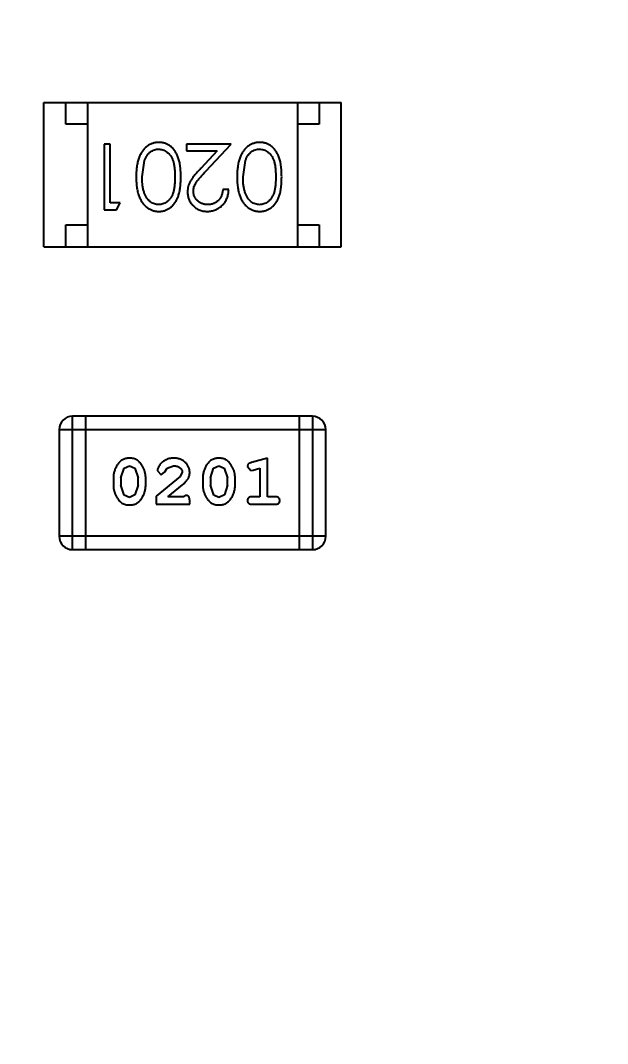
# Model space of a CAD drawing. Header units: inches. Extents: x -37.2 to 29.4, y -3.8 to 37.3.
# Drawn here: x -24.135 to -22.792, y 7.457 to 9.796 of the extents above; entities that cross this region are included whole.
import ezdxf

# ---------------------------------------------------------------- set-up
doc = ezdxf.new("R2010")
doc.units = ezdxf.units.IN
doc.header["$LTSCALE"] = 1.21
doc.header["$MEASUREMENT"] = 0
doc.header["$PDMODE"] = 3
doc.header["$PDSIZE"] = 0.3125
doc.layers.get('0').update_dxf_attribs({"linetype": 'CONTINUOUS'})
doc.layers.get('Defpoints').update_dxf_attribs({"linetype": 'CONTINUOUS'})
doc.layers.add('DIM', color=3, linetype='CONTINUOUS')
doc.styles.get("Standard").update_dxf_attribs({"font": 'txt', "width": 0.8})
doc.dimstyles.get("Standard").update_dxf_attribs({"dimtxt": 0.15625, "dimasz": 0.1875, "dimexe": 0.125, "dimexo": 0.0625, "dimgap": 0.09, "dimtad": 0, "dimtih": 1, "dimtoh": 1, "dimzin": 4, "dimdsep": 46, "dimtxsty": 'STANDARD', "dimblk": '_FILLED', "dimblk1": '_FILLED', "dimblk2": '_FILLED', "dimcen": 0.09, "dimazin": 1, "dimtp": 0.01, "dimtm": 0.01, "dimtfac": 1, "dimtofl": 0, "dimtmove": 0, "dimatfit": 3, "dimldrblk": '_FILLED', "dimfxl": 1, "dimtolj": 1, "dimtzin": 4, "dimarcsym": 0})

# ---------------------------------------------------------------- blocks, each defined once
blk = doc.blocks.new('_FILLED')
at = {"color": 0, "linetype": 'ByBlock'}
blk.add_solid([(0, 0), (-1, 0.1667), (-1, -0.1667)], dxfattribs=at)
blk = doc.blocks.new('*D5')
at = {"layer": 'Defpoints', "color": 0}
for p in [(-36.4962, 28.4485), (-28.0296, 28.4485), (-12.0218, 0.4472)]:
    blk.add_point(p, dxfattribs=at)
at = {"layer": 'DIM', "color": 0, "lineweight": -2}
for p, q in [((-28.0921, 28.4485), (-36.6212, 28.4485)), ((-36.4962, 27.4485), (-36.4962, 16.0045)), ((-36.4962, 1.4472), (-36.4962, 12.8912)), ((-12.0843, 0.4472), (-36.6212, 0.4472))]:
    blk.add_line(p, q, dxfattribs=at)
for p, rotation in [((-36.4962, 28.4485), 90), ((-36.4962, 0.4472), 270)]:
    blk.add_blockref('_FILLED', p, dxfattribs=dict(at, rotation=rotation))
at = {"layer": 'DIM', "color": 0, "insert": (-36.4962, 14.4478), "char_height": 1, "attachment_point": 5, "rotation": 90}
blk.add_mtext('\\A1;28.00', dxfattribs=at)

msp = doc.modelspace()

# ---------------------------------------------------------------- linework, layer by layer
at = {"color": 7, "linetype": 'Continuous'}
for p, q in [((-24.0811, 9.2782), (-24.081, 9.6082)), ((-24.081, 9.6082), (-23.401, 9.6082)), ((-24.031, 9.5582), (-24.031, 9.6082)), ((-23.981, 9.6082), (-23.9811, 9.2782)), ((-23.501, 9.6082), (-23.5011, 9.2782)), ((-23.451, 9.6082), (-23.451, 9.5582)), ((-23.4011, 9.2782), (-23.401, 9.6082)), ((-23.981, 9.5582), (-24.031, 9.5582)), ((-23.451, 9.5582), (-23.501, 9.5582)), ((-23.9428, 9.5129), (-23.9429, 9.3629)), ((-23.9294, 9.5129), (-23.9428, 9.5129)), ((-23.9294, 9.3783), (-23.9294, 9.5129)), ((-23.6525, 9.5129), (-23.7544, 9.5129)), ((-23.7544, 9.5129), (-23.7544, 9.4975)), ((-23.7544, 9.4975), (-23.6846, 9.4975)), ((-23.6846, 9.4975), (-23.7221, 9.4575)), ((-23.7106, 9.4508), (-23.6525, 9.5129)), ((-23.8563, 9.4379), (-23.8506, 9.4756)), ((-23.6255, 9.4379), (-23.6199, 9.4756)), ((-23.6582, 9.4091), (-23.6717, 9.4091)), ((-23.9429, 9.3629), (-23.9151, 9.3629)), ((-23.9063, 9.3783), (-23.9294, 9.3783)), ((-23.9151, 9.3629), (-23.9063, 9.3783)), ((-24.0311, 9.2782), (-24.031, 9.3282)), ((-24.031, 9.3282), (-23.981, 9.3282)), ((-23.501, 9.3282), (-23.451, 9.3282)), ((-23.451, 9.3282), (-23.4511, 9.2782)), ((-24.0811, 9.2782), (-23.4011, 9.2782)), ((-24.0155, 8.5859), (-24.0154, 8.8907)), ((-23.4668, 8.8906), (-24.0154, 8.8907)), ((-23.985, 8.5859), (-23.985, 8.8907)), ((-23.4973, 8.8906), (-23.4973, 8.5858)), ((-23.4668, 8.8906), (-23.4668, 8.5858)), ((-24.0459, 8.8602), (-24.046, 8.6163)), ((-24.0459, 8.8602), (-23.4363, 8.8601)), ((-23.4364, 8.6163), (-23.4363, 8.8601)), ((-23.5697, 8.7949), (-23.6062, 8.785)), ((-23.5697, 8.7068), (-23.5697, 8.7949)), ((-23.9047, 8.75), (-23.8975, 8.7718)), ((-23.8975, 8.7718), (-23.8851, 8.7776)), ((-23.8851, 8.7776), (-23.873, 8.7723)), ((-23.873, 8.7723), (-23.8654, 8.75)), ((-23.8041, 8.7637), (-23.7991, 8.7722)), ((-23.7991, 8.7722), (-23.7842, 8.7776)), ((-23.7002, 8.75), (-23.693, 8.7718)), ((-23.693, 8.7718), (-23.6806, 8.7776)), ((-23.6806, 8.7776), (-23.6685, 8.7723)), ((-23.6685, 8.7723), (-23.6609, 8.75)), ((-23.6153, 8.7758), (-23.6074, 8.7665)), ((-23.602, 8.7676), (-23.587, 8.7717)), ((-23.587, 8.7717), (-23.587, 8.7068)), ((-23.9221, 8.7503), (-23.9221, 8.7325)), ((-23.9047, 8.75), (-23.9047, 8.7328)), ((-23.8654, 8.7328), (-23.8654, 8.75)), ((-23.8481, 8.7325), (-23.8481, 8.7503)), ((-23.7695, 8.7533), (-23.8245, 8.7084)), ((-23.8214, 8.7656), (-23.8125, 8.7571)), ((-23.8125, 8.7571), (-23.8041, 8.7637)), ((-23.7647, 8.763), (-23.7695, 8.7533)), ((-23.7175, 8.7503), (-23.7175, 8.7325)), ((-23.7002, 8.75), (-23.7002, 8.7328)), ((-23.6609, 8.7328), (-23.6609, 8.75)), ((-23.6436, 8.7325), (-23.6436, 8.7503)), ((-23.6074, 8.7665), (-23.602, 8.7676)), ((-23.8971, 8.7105), (-23.9047, 8.7328)), ((-23.8654, 8.7328), (-23.8727, 8.711)), ((-23.7978, 8.7068), (-23.7642, 8.7338)), ((-23.6926, 8.7105), (-23.7002, 8.7328)), ((-23.6609, 8.7328), (-23.6682, 8.711)), ((-23.885, 8.7052), (-23.8971, 8.7105)), ((-23.8727, 8.711), (-23.885, 8.7052)), ((-23.8245, 8.7084), (-23.8245, 8.6895)), ((-23.7616, 8.7068), (-23.7978, 8.7068)), ((-23.7561, 8.7099), (-23.7616, 8.7068)), ((-23.6805, 8.7052), (-23.6926, 8.7105)), ((-23.6682, 8.711), (-23.6805, 8.7052)), ((-23.587, 8.7068), (-23.6043, 8.7068)), ((-23.5524, 8.7068), (-23.5697, 8.7068)), ((-23.8245, 8.6895), (-23.7474, 8.6895)), ((-23.7474, 8.6895), (-23.7474, 8.6973)), ((-23.6043, 8.6895), (-23.5524, 8.6895)), ((-23.4364, 8.6163), (-24.046, 8.6163)), ((-24.0155, 8.5859), (-23.4668, 8.5858))]:
    msp.add_line(p, q, dxfattribs=at)
for centre, start, end in [((-24.0155, 8.8602), 89.9955, 179.9955), ((-23.4668, 8.8601), 359.9955, 89.9955), ((-24.0155, 8.6163), 179.9955, 269.9955), ((-23.4668, 8.6163), 269.9955, 359.9955)]:
    msp.add_arc(centre, 0.0305, start, end, dxfattribs=at)
for points, knots in [([(-23.818, 9.5168), (-23.8192, 9.5168), (-23.8216, 9.5167), (-23.8251, 9.5163), (-23.8285, 9.5156), (-23.8319, 9.5147), (-23.8351, 9.5135), (-23.8383, 9.512), (-23.8414, 9.5103), (-23.8444, 9.5083), (-23.8473, 9.506), (-23.85, 9.5035), (-23.8526, 9.5007), (-23.855, 9.4977), (-23.8573, 9.4944), (-23.8594, 9.4908), (-23.8613, 9.487), (-23.8631, 9.483), (-23.8647, 9.4786), (-23.866, 9.4738), (-23.8672, 9.4687), (-23.8682, 9.4633), (-23.8688, 9.4575), (-23.8694, 9.4513), (-23.8697, 9.4448), (-23.8697, 9.4403), (-23.8698, 9.438)], [0, 0, 0, 0, 0.033824, 0.067298, 0.10028, 0.133019, 0.165736, 0.198792, 0.232372, 0.266409, 0.301016, 0.336196, 0.371972, 0.408574, 0.446394, 0.485225, 0.525372, 0.567224, 0.611081, 0.65775, 0.70702, 0.759235, 0.814484, 0.873227, 0.934937, 1, 1, 1, 1]), ([(-23.8506, 9.4756), (-23.8502, 9.4767), (-23.8495, 9.4787), (-23.8481, 9.4817), (-23.8467, 9.4844), (-23.8451, 9.4869), (-23.8433, 9.4892), (-23.8415, 9.4914), (-23.8395, 9.4933), (-23.8367, 9.4955), (-23.833, 9.4979), (-23.8283, 9.4999), (-23.8234, 9.5012), (-23.8201, 9.5013), (-23.8184, 9.5014)], [0, 0, 0, 0, 0.075949, 0.148549, 0.218996, 0.286119, 0.351826, 0.416074, 0.478265, 0.540325, 0.660405, 0.774606, 0.887187, 1, 1, 1, 1]), ([(-23.8184, 9.5014), (-23.8168, 9.5013), (-23.8135, 9.5011), (-23.8086, 9.4998), (-23.8039, 9.4978), (-23.8001, 9.4954), (-23.7973, 9.4931), (-23.7952, 9.4912), (-23.7933, 9.489), (-23.7915, 9.4867), (-23.7899, 9.4842), (-23.7884, 9.4815), (-23.7871, 9.4786), (-23.7858, 9.4755), (-23.7848, 9.4721), (-23.7838, 9.4683), (-23.7831, 9.4641), (-23.7824, 9.4596), (-23.7819, 9.4547), (-23.7816, 9.4495), (-23.7813, 9.4438), (-23.7813, 9.4399), (-23.7813, 9.4379)], [0, 0, 0, 0, 0.060034, 0.120278, 0.182348, 0.247919, 0.281641, 0.315701, 0.350322, 0.385703, 0.421819, 0.459196, 0.497866, 0.538301, 0.58121, 0.628183, 0.679403, 0.734699, 0.794074, 0.858416, 0.927049, 1, 1, 1, 1]), ([(-23.7678, 9.438), (-23.7679, 9.4404), (-23.7679, 9.445), (-23.7682, 9.4518), (-23.7687, 9.4581), (-23.7694, 9.4641), (-23.7703, 9.4696), (-23.7714, 9.4748), (-23.7727, 9.4795), (-23.7742, 9.4838), (-23.7759, 9.4878), (-23.7778, 9.4915), (-23.7798, 9.495), (-23.7819, 9.4982), (-23.7842, 9.5012), (-23.7867, 9.5039), (-23.7894, 9.5063), (-23.7922, 9.5085), (-23.7951, 9.5105), (-23.7981, 9.5121), (-23.8012, 9.5136), (-23.8044, 9.5147), (-23.8077, 9.5157), (-23.811, 9.5163), (-23.8145, 9.5167), (-23.8168, 9.5168), (-23.818, 9.5168)], [0, 0, 0, 0, 0.068113, 0.132564, 0.193427, 0.250218, 0.303569, 0.353576, 0.400235, 0.443586, 0.484619, 0.524292, 0.56238, 0.599049, 0.63494, 0.669782, 0.704009, 0.737842, 0.771098, 0.803896, 0.836415, 0.868639, 0.900715, 0.933378, 0.966213, 1, 1, 1, 1]), ([(-23.5872, 9.5168), (-23.5884, 9.5167), (-23.5908, 9.5167), (-23.5943, 9.5163), (-23.5977, 9.5156), (-23.6011, 9.5147), (-23.6043, 9.5134), (-23.6075, 9.512), (-23.6106, 9.5103), (-23.6137, 9.5083), (-23.6165, 9.506), (-23.6193, 9.5035), (-23.6219, 9.5007), (-23.6243, 9.4977), (-23.6265, 9.4944), (-23.6286, 9.4908), (-23.6305, 9.487), (-23.6323, 9.4829), (-23.6339, 9.4786), (-23.6352, 9.4738), (-23.6364, 9.4687), (-23.6374, 9.4633), (-23.6381, 9.4574), (-23.6386, 9.4513), (-23.6389, 9.4447), (-23.639, 9.4403), (-23.639, 9.438)], [0, 0, 0, 0, 0.033824, 0.067298, 0.10028, 0.133019, 0.165736, 0.198792, 0.232372, 0.266409, 0.301016, 0.336196, 0.371972, 0.408574, 0.446394, 0.485225, 0.525372, 0.567224, 0.611081, 0.65775, 0.70702, 0.759235, 0.814484, 0.873227, 0.934937, 1, 1, 1, 1]), ([(-23.6199, 9.4756), (-23.6195, 9.4767), (-23.6187, 9.4787), (-23.6174, 9.4816), (-23.6159, 9.4844), (-23.6143, 9.4869), (-23.6126, 9.4892), (-23.6107, 9.4913), (-23.6087, 9.4933), (-23.6059, 9.4955), (-23.6022, 9.4979), (-23.5975, 9.4998), (-23.5927, 9.5012), (-23.5893, 9.5013), (-23.5877, 9.5014)], [0, 0, 0, 0, 0.075949, 0.148549, 0.218996, 0.286119, 0.351826, 0.416074, 0.478265, 0.540325, 0.660405, 0.774606, 0.887187, 1, 1, 1, 1]), ([(-23.5877, 9.5014), (-23.586, 9.5013), (-23.5827, 9.5011), (-23.5778, 9.4998), (-23.5731, 9.4977), (-23.5693, 9.4954), (-23.5665, 9.4931), (-23.5644, 9.4911), (-23.5625, 9.489), (-23.5608, 9.4867), (-23.5591, 9.4842), (-23.5577, 9.4815), (-23.5563, 9.4786), (-23.5551, 9.4754), (-23.554, 9.472), (-23.5531, 9.4683), (-23.5523, 9.4641), (-23.5516, 9.4596), (-23.5512, 9.4547), (-23.5508, 9.4494), (-23.5506, 9.4438), (-23.5505, 9.4399), (-23.5505, 9.4379)], [0, 0, 0, 0, 0.060034, 0.120278, 0.182348, 0.247919, 0.281641, 0.315701, 0.350322, 0.385703, 0.421819, 0.459196, 0.497866, 0.538301, 0.58121, 0.628183, 0.679403, 0.734699, 0.794074, 0.858416, 0.927049, 1, 1, 1, 1]), ([(-23.5371, 9.438), (-23.5371, 9.4403), (-23.5371, 9.445), (-23.5374, 9.4518), (-23.5379, 9.4581), (-23.5386, 9.4641), (-23.5395, 9.4696), (-23.5406, 9.4747), (-23.5419, 9.4795), (-23.5434, 9.4838), (-23.5451, 9.4878), (-23.547, 9.4915), (-23.549, 9.495), (-23.5512, 9.4982), (-23.5535, 9.5012), (-23.5559, 9.5039), (-23.5586, 9.5063), (-23.5614, 9.5085), (-23.5643, 9.5104), (-23.5673, 9.5121), (-23.5704, 9.5136), (-23.5736, 9.5147), (-23.5769, 9.5156), (-23.5802, 9.5163), (-23.5837, 9.5167), (-23.586, 9.5167), (-23.5872, 9.5168)], [0, 0, 0, 0, 0.068113, 0.132564, 0.193427, 0.250218, 0.303569, 0.353576, 0.400235, 0.443586, 0.484619, 0.524292, 0.56238, 0.599049, 0.63494, 0.669782, 0.704009, 0.737842, 0.771098, 0.803896, 0.836415, 0.868639, 0.900715, 0.933378, 0.966213, 1, 1, 1, 1]), ([(-23.7221, 9.4575), (-23.7235, 9.4559), (-23.7263, 9.453), (-23.7303, 9.4486), (-23.7338, 9.4445), (-23.737, 9.4406), (-23.7399, 9.437), (-23.7423, 9.4336), (-23.7444, 9.4305), (-23.7468, 9.4266), (-23.7491, 9.4219), (-23.751, 9.416), (-23.7522, 9.4099), (-23.7524, 9.4058), (-23.7525, 9.4037)], [0, 0, 0, 0, 0.09953, 0.192079, 0.277712, 0.357454, 0.429648, 0.495771, 0.555538, 0.608657, 0.707578, 0.804328, 0.901298, 1, 1, 1, 1]), ([(-23.739, 9.4049), (-23.7389, 9.4065), (-23.7388, 9.4097), (-23.7378, 9.4145), (-23.7361, 9.4192), (-23.7341, 9.423), (-23.732, 9.4261), (-23.7302, 9.4288), (-23.7278, 9.4317), (-23.7252, 9.435), (-23.7221, 9.4385), (-23.7186, 9.4424), (-23.7148, 9.4465), (-23.7121, 9.4494), (-23.7106, 9.4508)], [0, 0, 0, 0, 0.088014, 0.174976, 0.2638, 0.355443, 0.406413, 0.465519, 0.533076, 0.609353, 0.693899, 0.787171, 0.889197, 1, 1, 1, 1]), ([(-23.8698, 9.438), (-23.8697, 9.4357), (-23.8697, 9.4312), (-23.8694, 9.4246), (-23.8689, 9.4184), (-23.8681, 9.4126), (-23.8672, 9.4071), (-23.866, 9.402), (-23.8646, 9.3972), (-23.863, 9.3928), (-23.8612, 9.3887), (-23.8593, 9.3849), (-23.8571, 9.3813), (-23.8549, 9.378), (-23.8525, 9.375), (-23.8499, 9.3722), (-23.8472, 9.3697), (-23.8443, 9.3675), (-23.8414, 9.3655), (-23.8383, 9.3638), (-23.8351, 9.3623), (-23.8318, 9.3611), (-23.8285, 9.3602), (-23.8251, 9.3595), (-23.8216, 9.3591), (-23.8192, 9.3591), (-23.818, 9.3591)], [0, 0, 0, 0, 0.065278, 0.127205, 0.186168, 0.241675, 0.294115, 0.343609, 0.390387, 0.434463, 0.476646, 0.517002, 0.555936, 0.593716, 0.630057, 0.665601, 0.700745, 0.734917, 0.768681, 0.802087, 0.834849, 0.867433, 0.900138, 0.932806, 0.966212, 1, 1, 1, 1]), ([(-23.8185, 9.3745), (-23.8201, 9.3746), (-23.8234, 9.3747), (-23.8282, 9.376), (-23.8329, 9.3781), (-23.8366, 9.3804), (-23.8395, 9.3827), (-23.8415, 9.3847), (-23.8435, 9.387), (-23.8453, 9.3894), (-23.847, 9.3922), (-23.8485, 9.3951), (-23.85, 9.3983), (-23.8513, 9.4017), (-23.8525, 9.4054), (-23.8536, 9.4093), (-23.8544, 9.4135), (-23.8551, 9.4179), (-23.8556, 9.4225), (-23.8561, 9.4274), (-23.8562, 9.4326), (-23.8563, 9.4361), (-23.8563, 9.4379)], [0, 0, 0, 0, 0.059689, 0.119507, 0.181075, 0.246162, 0.279894, 0.314468, 0.350403, 0.387474, 0.426147, 0.466624, 0.508745, 0.553328, 0.600058, 0.649177, 0.700552, 0.754894, 0.811825, 0.871514, 0.934319, 1, 1, 1, 1]), ([(-23.7813, 9.4379), (-23.7813, 9.4359), (-23.7813, 9.432), (-23.7816, 9.4263), (-23.7819, 9.4211), (-23.7825, 9.4162), (-23.783, 9.4116), (-23.7839, 9.4075), (-23.7848, 9.4037), (-23.7859, 9.4003), (-23.7871, 9.3972), (-23.7885, 9.3943), (-23.79, 9.3916), (-23.7916, 9.3891), (-23.7934, 9.3868), (-23.7952, 9.3846), (-23.7973, 9.3827), (-23.8001, 9.3805), (-23.8039, 9.3781), (-23.8086, 9.376), (-23.8135, 9.3747), (-23.8168, 9.3746), (-23.8185, 9.3745)], [0, 0, 0, 0, 0.073302, 0.142286, 0.206253, 0.266017, 0.321612, 0.372532, 0.419497, 0.462398, 0.502825, 0.541489, 0.579034, 0.615143, 0.650298, 0.684912, 0.718701, 0.752189, 0.817245, 0.879117, 0.939613, 1, 1, 1, 1]), ([(-23.818, 9.3591), (-23.8168, 9.3591), (-23.8145, 9.3591), (-23.811, 9.3595), (-23.8077, 9.3602), (-23.8044, 9.3612), (-23.8012, 9.3623), (-23.798, 9.3638), (-23.795, 9.3655), (-23.7921, 9.3674), (-23.7893, 9.3697), (-23.7866, 9.3721), (-23.7841, 9.3748), (-23.7818, 9.3778), (-23.7796, 9.381), (-23.7776, 9.3844), (-23.7758, 9.3881), (-23.7741, 9.3921), (-23.7726, 9.3964), (-23.7714, 9.4011), (-23.7702, 9.4062), (-23.7694, 9.4118), (-23.7687, 9.4177), (-23.7682, 9.4241), (-23.7679, 9.4309), (-23.7679, 9.4356), (-23.7678, 9.438)], [0, 0, 0, 0, 0.033742, 0.066533, 0.099153, 0.13154, 0.164087, 0.196563, 0.229707, 0.263315, 0.297504, 0.331686, 0.366482, 0.4021, 0.438958, 0.476748, 0.515985, 0.556589, 0.599519, 0.645765, 0.695487, 0.748721, 0.805687, 0.866754, 0.931405, 1, 1, 1, 1]), ([(-23.639, 9.438), (-23.639, 9.4357), (-23.6389, 9.4312), (-23.6386, 9.4246), (-23.6381, 9.4184), (-23.6374, 9.4126), (-23.6364, 9.4071), (-23.6352, 9.402), (-23.6338, 9.3972), (-23.6322, 9.3928), (-23.6304, 9.3887), (-23.6285, 9.3849), (-23.6264, 9.3813), (-23.6241, 9.378), (-23.6217, 9.375), (-23.6192, 9.3722), (-23.6164, 9.3697), (-23.6136, 9.3675), (-23.6106, 9.3655), (-23.6075, 9.3638), (-23.6043, 9.3623), (-23.6011, 9.3611), (-23.5977, 9.3602), (-23.5943, 9.3595), (-23.5908, 9.3591), (-23.5884, 9.3591), (-23.5872, 9.3591)], [0, 0, 0, 0, 0.065278, 0.127205, 0.186168, 0.241675, 0.294115, 0.343609, 0.390387, 0.434463, 0.476646, 0.517002, 0.555936, 0.593716, 0.630057, 0.665601, 0.700745, 0.734917, 0.768681, 0.802087, 0.834849, 0.867433, 0.900138, 0.932806, 0.966212, 1, 1, 1, 1]), ([(-23.5877, 9.3744), (-23.5893, 9.3745), (-23.5926, 9.3747), (-23.5975, 9.3759), (-23.6021, 9.3781), (-23.6059, 9.3804), (-23.6087, 9.3827), (-23.6108, 9.3847), (-23.6127, 9.3869), (-23.6145, 9.3894), (-23.6162, 9.3921), (-23.6178, 9.3951), (-23.6192, 9.3983), (-23.6206, 9.4017), (-23.6217, 9.4054), (-23.6228, 9.4093), (-23.6236, 9.4134), (-23.6243, 9.4178), (-23.6248, 9.4225), (-23.6253, 9.4274), (-23.6255, 9.4326), (-23.6255, 9.4361), (-23.6255, 9.4379)], [0, 0, 0, 0, 0.059689, 0.119507, 0.181075, 0.246162, 0.279894, 0.314468, 0.350403, 0.387474, 0.426147, 0.466624, 0.508745, 0.553328, 0.600058, 0.649177, 0.700552, 0.754894, 0.811825, 0.871514, 0.934319, 1, 1, 1, 1]), ([(-23.5505, 9.4379), (-23.5505, 9.4359), (-23.5506, 9.432), (-23.5508, 9.4263), (-23.5512, 9.421), (-23.5517, 9.4161), (-23.5523, 9.4116), (-23.5531, 9.4075), (-23.554, 9.4037), (-23.5551, 9.4003), (-23.5564, 9.3972), (-23.5577, 9.3943), (-23.5592, 9.3916), (-23.5608, 9.3891), (-23.5626, 9.3868), (-23.5645, 9.3846), (-23.5665, 9.3827), (-23.5694, 9.3804), (-23.5731, 9.3781), (-23.5778, 9.3759), (-23.5827, 9.3747), (-23.586, 9.3745), (-23.5877, 9.3744)], [0, 0, 0, 0, 0.073302, 0.142286, 0.206253, 0.266017, 0.321612, 0.372532, 0.419497, 0.462398, 0.502825, 0.541489, 0.579034, 0.615143, 0.650298, 0.684912, 0.718701, 0.752189, 0.817245, 0.879117, 0.939613, 1, 1, 1, 1]), ([(-23.5872, 9.3591), (-23.5861, 9.3591), (-23.5837, 9.3591), (-23.5803, 9.3595), (-23.5769, 9.3602), (-23.5736, 9.3611), (-23.5704, 9.3623), (-23.5673, 9.3638), (-23.5642, 9.3655), (-23.5613, 9.3674), (-23.5585, 9.3696), (-23.5558, 9.3721), (-23.5533, 9.3748), (-23.551, 9.3778), (-23.5489, 9.381), (-23.5468, 9.3844), (-23.545, 9.3881), (-23.5433, 9.3921), (-23.5419, 9.3964), (-23.5406, 9.4011), (-23.5395, 9.4062), (-23.5386, 9.4117), (-23.5379, 9.4177), (-23.5374, 9.4241), (-23.5371, 9.4309), (-23.5371, 9.4356), (-23.5371, 9.438)], [0, 0, 0, 0, 0.033742, 0.066533, 0.099153, 0.13154, 0.164087, 0.196563, 0.229707, 0.263315, 0.297504, 0.331686, 0.366482, 0.4021, 0.438958, 0.476748, 0.515985, 0.556589, 0.599519, 0.645765, 0.695487, 0.748721, 0.805687, 0.866754, 0.931405, 1, 1, 1, 1]), ([(-23.7525, 9.4037), (-23.7524, 9.4022), (-23.7523, 9.3993), (-23.7518, 9.395), (-23.7508, 9.3908), (-23.7494, 9.3868), (-23.7476, 9.3829), (-23.7454, 9.3792), (-23.7429, 9.3757), (-23.74, 9.3723), (-23.7368, 9.3692), (-23.7332, 9.3665), (-23.7295, 9.3642), (-23.7255, 9.3623), (-23.7212, 9.3609), (-23.7167, 9.3598), (-23.712, 9.3592), (-23.7088, 9.3591), (-23.7072, 9.3591)], [0, 0, 0, 0, 0.06271, 0.123347, 0.183401, 0.242828, 0.302097, 0.36242, 0.423725, 0.487032, 0.550491, 0.612709, 0.674265, 0.73617, 0.799211, 0.863483, 0.930525, 1, 1, 1, 1]), ([(-23.7065, 9.3745), (-23.7076, 9.3745), (-23.7098, 9.3745), (-23.713, 9.375), (-23.7161, 9.3757), (-23.7191, 9.3767), (-23.7219, 9.3779), (-23.7246, 9.3795), (-23.7272, 9.3813), (-23.7296, 9.3834), (-23.7318, 9.3857), (-23.7337, 9.3881), (-23.7354, 9.3906), (-23.7367, 9.3933), (-23.7377, 9.396), (-23.7384, 9.3989), (-23.7389, 9.4018), (-23.739, 9.4038), (-23.739, 9.4049)], [0, 0, 0, 0, 0.068027, 0.133505, 0.19695, 0.26027, 0.322741, 0.384982, 0.448465, 0.513424, 0.578224, 0.640011, 0.700094, 0.760067, 0.819012, 0.877878, 0.938035, 1, 1, 1, 1]), ([(-23.7072, 9.3591), (-23.7055, 9.3591), (-23.7022, 9.3592), (-23.6974, 9.3599), (-23.6927, 9.361), (-23.6883, 9.3625), (-23.6841, 9.3645), (-23.6801, 9.3669), (-23.6762, 9.3698), (-23.6727, 9.3731), (-23.6694, 9.3767), (-23.6665, 9.3806), (-23.6641, 9.3848), (-23.6621, 9.3892), (-23.6605, 9.3938), (-23.6593, 9.3987), (-23.6585, 9.4038), (-23.6583, 9.4073), (-23.6582, 9.4091)], [0, 0, 0, 0, 0.06445, 0.126725, 0.187421, 0.247417, 0.306749, 0.366595, 0.427749, 0.490235, 0.553031, 0.614805, 0.676505, 0.738096, 0.801021, 0.864897, 0.931209, 1, 1, 1, 1]), ([(-23.6717, 9.4091), (-23.6718, 9.4077), (-23.6721, 9.4051), (-23.6728, 9.4014), (-23.6738, 9.3978), (-23.675, 9.3945), (-23.6765, 9.3914), (-23.6782, 9.3885), (-23.6802, 9.3859), (-23.6825, 9.3835), (-23.685, 9.3814), (-23.6876, 9.3795), (-23.6904, 9.3779), (-23.6933, 9.3767), (-23.6964, 9.3757), (-23.6996, 9.375), (-23.703, 9.3745), (-23.7053, 9.3745), (-23.7065, 9.3745)], [0, 0, 0, 0, 0.073648, 0.143686, 0.210962, 0.275557, 0.338064, 0.399311, 0.4594, 0.51934, 0.579024, 0.637809, 0.695959, 0.754122, 0.813113, 0.873453, 0.935561, 1, 1, 1, 1]), ([(-23.8853, 8.7949), (-23.8867, 8.7949), (-23.8895, 8.7948), (-23.8936, 8.7941), (-23.8974, 8.7929), (-23.901, 8.7914), (-23.9043, 8.7893), (-23.9073, 8.7868), (-23.9101, 8.7838), (-23.9126, 8.7804), (-23.9148, 8.7768), (-23.9167, 8.7732), (-23.9184, 8.7695), (-23.9197, 8.7657), (-23.9208, 8.7619), (-23.9215, 8.7581), (-23.922, 8.7542), (-23.922, 8.7516), (-23.9221, 8.7503)], [0, 0, 0, 0, 0.06692, 0.130834, 0.19258, 0.252759, 0.312631, 0.373411, 0.436359, 0.501894, 0.568244, 0.632472, 0.69556, 0.757163, 0.818592, 0.878885, 0.939235, 1, 1, 1, 1]), ([(-23.8481, 8.7503), (-23.8481, 8.7513), (-23.8482, 8.7535), (-23.8485, 8.7567), (-23.849, 8.7598), (-23.8497, 8.7629), (-23.8506, 8.766), (-23.8517, 8.769), (-23.853, 8.7719), (-23.8545, 8.7748), (-23.8561, 8.7776), (-23.8577, 8.7801), (-23.8594, 8.7824), (-23.8611, 8.7845), (-23.8628, 8.7864), (-23.8645, 8.788), (-23.8662, 8.7895), (-23.8686, 8.791), (-23.8717, 8.7926), (-23.8759, 8.7939), (-23.8805, 8.7947), (-23.8836, 8.7948), (-23.8853, 8.7949)], [0, 0, 0, 0, 0.049855, 0.099516, 0.148482, 0.19758, 0.246804, 0.296268, 0.346517, 0.397047, 0.446826, 0.49336, 0.537801, 0.579207, 0.617974, 0.654833, 0.689171, 0.722088, 0.786392, 0.853518, 0.924186, 1, 1, 1, 1]), ([(-23.7841, 8.7949), (-23.7858, 8.7948), (-23.7892, 8.7947), (-23.7941, 8.7939), (-23.7988, 8.7924), (-23.8033, 8.7904), (-23.8075, 8.788), (-23.8111, 8.7851), (-23.8143, 8.7819), (-23.8168, 8.7783), (-23.8188, 8.7748), (-23.8202, 8.7714), (-23.8212, 8.7684), (-23.8213, 8.7665), (-23.8214, 8.7656)], [0, 0, 0, 0, 0.098286, 0.193983, 0.289056, 0.384352, 0.477435, 0.566197, 0.652355, 0.737986, 0.818188, 0.887401, 0.94802, 1, 1, 1, 1]), ([(-23.7474, 8.7621), (-23.7475, 8.7632), (-23.7475, 8.7654), (-23.748, 8.7687), (-23.7488, 8.7718), (-23.75, 8.7747), (-23.7514, 8.7776), (-23.7532, 8.7803), (-23.7553, 8.7829), (-23.7577, 8.7853), (-23.7603, 8.7876), (-23.7632, 8.7895), (-23.7662, 8.7912), (-23.7695, 8.7926), (-23.7729, 8.7936), (-23.7764, 8.7944), (-23.7802, 8.7948), (-23.7828, 8.7949), (-23.7841, 8.7949)], [0, 0, 0, 0, 0.060981, 0.120256, 0.178148, 0.236115, 0.293993, 0.352864, 0.413358, 0.476056, 0.539296, 0.602396, 0.665116, 0.728325, 0.792919, 0.859317, 0.928302, 1, 1, 1, 1]), ([(-23.6807, 8.7949), (-23.6822, 8.7948), (-23.685, 8.7948), (-23.6891, 8.794), (-23.6929, 8.7929), (-23.6965, 8.7913), (-23.6998, 8.7893), (-23.7028, 8.7868), (-23.7056, 8.7838), (-23.7081, 8.7804), (-23.7103, 8.7768), (-23.7122, 8.7731), (-23.7139, 8.7694), (-23.7152, 8.7657), (-23.7163, 8.7619), (-23.717, 8.758), (-23.7175, 8.7542), (-23.7175, 8.7516), (-23.7175, 8.7503)], [0, 0, 0, 0, 0.06692, 0.130834, 0.19258, 0.252759, 0.312631, 0.373411, 0.436359, 0.501894, 0.568244, 0.632472, 0.69556, 0.757163, 0.818592, 0.878885, 0.939235, 1, 1, 1, 1]), ([(-23.6436, 8.7503), (-23.6436, 8.7513), (-23.6437, 8.7535), (-23.644, 8.7567), (-23.6445, 8.7598), (-23.6452, 8.7629), (-23.6461, 8.766), (-23.6472, 8.769), (-23.6485, 8.7719), (-23.65, 8.7748), (-23.6516, 8.7775), (-23.6532, 8.7801), (-23.6549, 8.7824), (-23.6565, 8.7845), (-23.6583, 8.7864), (-23.66, 8.788), (-23.6617, 8.7895), (-23.6641, 8.791), (-23.6672, 8.7926), (-23.6714, 8.7939), (-23.676, 8.7947), (-23.6791, 8.7948), (-23.6807, 8.7949)], [0, 0, 0, 0, 0.049855, 0.099516, 0.148482, 0.19758, 0.246804, 0.296268, 0.346517, 0.397047, 0.446826, 0.49336, 0.537801, 0.579207, 0.617974, 0.654833, 0.689171, 0.722088, 0.786392, 0.853518, 0.924186, 1, 1, 1, 1]), ([(-23.7842, 8.7776), (-23.7828, 8.7775), (-23.7801, 8.7774), (-23.7763, 8.7766), (-23.7729, 8.7752), (-23.7701, 8.7733), (-23.7677, 8.771), (-23.766, 8.7686), (-23.7649, 8.7659), (-23.7648, 8.764), (-23.7647, 8.763)], [0, 0, 0, 0, 0.156344, 0.299348, 0.4327, 0.561, 0.682299, 0.791883, 0.89611, 1, 1, 1, 1]), ([(-23.6062, 8.785), (-23.6071, 8.7847), (-23.6086, 8.7843), (-23.6107, 8.7834), (-23.6124, 8.7825), (-23.6136, 8.7815), (-23.6144, 8.7803), (-23.6149, 8.779), (-23.6152, 8.7775), (-23.6153, 8.7764), (-23.6153, 8.7758)], [0, 0, 0, 0, 0.187321, 0.344927, 0.475328, 0.579604, 0.674244, 0.773631, 0.882025, 1, 1, 1, 1]), ([(-23.7642, 8.7338), (-23.7633, 8.7346), (-23.7616, 8.7361), (-23.7593, 8.7383), (-23.7571, 8.7404), (-23.7553, 8.7424), (-23.7537, 8.7443), (-23.7523, 8.746), (-23.7512, 8.7477), (-23.7501, 8.7497), (-23.749, 8.7523), (-23.7481, 8.7554), (-23.7475, 8.7587), (-23.7475, 8.761), (-23.7474, 8.7621)], [0, 0, 0, 0, 0.103002, 0.197728, 0.285279, 0.365235, 0.437224, 0.502446, 0.560545, 0.611446, 0.707576, 0.80349, 0.900532, 1, 1, 1, 1]), ([(-23.9221, 8.7325), (-23.922, 8.7315), (-23.922, 8.7293), (-23.9217, 8.7262), (-23.9212, 8.723), (-23.9205, 8.7199), (-23.9196, 8.7169), (-23.9185, 8.7139), (-23.9172, 8.7109), (-23.9158, 8.708), (-23.9142, 8.7053), (-23.9126, 8.7028), (-23.9109, 8.7005), (-23.9093, 8.6983), (-23.9076, 8.6965), (-23.9059, 8.6948), (-23.9041, 8.6934), (-23.9018, 8.6918), (-23.8986, 8.6902), (-23.8944, 8.6889), (-23.8898, 8.6881), (-23.8867, 8.688), (-23.885, 8.6879)], [0, 0, 0, 0, 0.049886, 0.09882, 0.148132, 0.19689, 0.246038, 0.295176, 0.345305, 0.395692, 0.445312, 0.491875, 0.535813, 0.577009, 0.616081, 0.652689, 0.687585, 0.720206, 0.785062, 0.85223, 0.923759, 1, 1, 1, 1]), ([(-23.885, 8.6879), (-23.8836, 8.688), (-23.8808, 8.688), (-23.8767, 8.6887), (-23.8728, 8.6899), (-23.8692, 8.6915), (-23.8659, 8.6935), (-23.8629, 8.696), (-23.8601, 8.6989), (-23.8576, 8.7023), (-23.8554, 8.7059), (-23.8535, 8.7096), (-23.8518, 8.7133), (-23.8505, 8.7171), (-23.8494, 8.7209), (-23.8487, 8.7247), (-23.8482, 8.7286), (-23.8481, 8.7312), (-23.8481, 8.7325)], [0, 0, 0, 0, 0.067217, 0.131051, 0.19272, 0.252824, 0.312745, 0.373449, 0.436041, 0.501494, 0.567761, 0.632087, 0.695096, 0.757109, 0.817993, 0.878657, 0.939311, 1, 1, 1, 1]), ([(-23.7175, 8.7325), (-23.7175, 8.7314), (-23.7175, 8.7293), (-23.7172, 8.7261), (-23.7167, 8.723), (-23.716, 8.7199), (-23.7151, 8.7169), (-23.714, 8.7139), (-23.7127, 8.7109), (-23.7113, 8.708), (-23.7097, 8.7053), (-23.7081, 8.7028), (-23.7064, 8.7004), (-23.7048, 8.6983), (-23.7031, 8.6965), (-23.7014, 8.6948), (-23.6996, 8.6934), (-23.6973, 8.6918), (-23.6941, 8.6902), (-23.6899, 8.6889), (-23.6853, 8.688), (-23.6821, 8.6879), (-23.6805, 8.6879)], [0, 0, 0, 0, 0.049886, 0.09882, 0.148132, 0.19689, 0.246038, 0.295176, 0.345305, 0.395692, 0.445312, 0.491875, 0.535813, 0.577009, 0.616081, 0.652689, 0.687585, 0.720206, 0.785062, 0.85223, 0.923759, 1, 1, 1, 1]), ([(-23.6805, 8.6879), (-23.6791, 8.6879), (-23.6762, 8.688), (-23.6721, 8.6887), (-23.6683, 8.6898), (-23.6647, 8.6914), (-23.6614, 8.6935), (-23.6584, 8.696), (-23.6556, 8.6989), (-23.6531, 8.7023), (-23.6509, 8.7059), (-23.649, 8.7096), (-23.6473, 8.7133), (-23.6459, 8.7171), (-23.6449, 8.7209), (-23.6441, 8.7247), (-23.6437, 8.7286), (-23.6436, 8.7312), (-23.6436, 8.7325)], [0, 0, 0, 0, 0.067217, 0.131051, 0.19272, 0.252824, 0.312745, 0.373449, 0.436041, 0.501494, 0.567761, 0.632087, 0.695096, 0.757109, 0.817993, 0.878657, 0.939311, 1, 1, 1, 1]), ([(-23.7474, 8.6973), (-23.7475, 8.6984), (-23.7475, 8.7004), (-23.7479, 8.7031), (-23.7486, 8.7053), (-23.7497, 8.7071), (-23.751, 8.7084), (-23.7525, 8.7093), (-23.7542, 8.7098), (-23.7555, 8.7099), (-23.7561, 8.7099)], [0, 0, 0, 0, 0.1844, 0.34094, 0.473574, 0.586824, 0.690029, 0.789175, 0.890445, 1, 1, 1, 1]), ([(-23.6043, 8.7068), (-23.6052, 8.7067), (-23.6069, 8.7067), (-23.6092, 8.7062), (-23.6111, 8.7055), (-23.6127, 8.7044), (-23.6138, 8.7031), (-23.6147, 8.7016), (-23.6152, 8.6999), (-23.6153, 8.6987), (-23.6153, 8.6981)], [0, 0, 0, 0, 0.169102, 0.317658, 0.446239, 0.563118, 0.671828, 0.776546, 0.884858, 1, 1, 1, 1]), ([(-23.5414, 8.6981), (-23.5414, 8.6987), (-23.5414, 8.6999), (-23.542, 8.7016), (-23.5428, 8.7031), (-23.544, 8.7044), (-23.5455, 8.7055), (-23.5475, 8.7062), (-23.5498, 8.7067), (-23.5515, 8.7067), (-23.5524, 8.7068)], [0, 0, 0, 0, 0.11517, 0.223509, 0.328254, 0.438012, 0.553651, 0.682263, 0.830856, 1, 1, 1, 1]), ([(-23.6153, 8.6981), (-23.6153, 8.6975), (-23.6152, 8.6963), (-23.6147, 8.6946), (-23.6139, 8.6931), (-23.6127, 8.6918), (-23.6111, 8.6907), (-23.6092, 8.69), (-23.6069, 8.6895), (-23.6052, 8.6895), (-23.6043, 8.6895)], [0, 0, 0, 0, 0.115051, 0.223278, 0.329269, 0.437893, 0.554681, 0.682591, 0.83103, 1, 1, 1, 1]), ([(-23.5524, 8.6895), (-23.5515, 8.6895), (-23.5498, 8.6895), (-23.5475, 8.69), (-23.5455, 8.6907), (-23.544, 8.6918), (-23.5428, 8.6931), (-23.542, 8.6946), (-23.5414, 8.6963), (-23.5414, 8.6975), (-23.5414, 8.6981)], [0, 0, 0, 0, 0.169012, 0.317488, 0.445429, 0.560977, 0.67065, 0.776666, 0.88492, 1, 1, 1, 1])]:
    msp.add_open_spline(points, degree=3, knots=knots, dxfattribs=at)

# ---------------------------------------------------------------- dimensions: what is measured, and where the dimension line sits
at = {"layer": 'DIM'}
dim = msp.add_linear_dim(base=(-36.4962, 28.4485), p1=(-12.0218, 0.4472), p2=(-28.0296, 28.4485), angle=90, dimstyle='STANDARD', override={"dimtxt": 1, "dimasz": 1, "dimtih": 0, "dimtoh": 0, "dimzin": 0, "dimcen": 0.198, "dimadec": 0, "dimazin": 0, "dimtp": 0, "dimtm": 0, "dimtdec": 4, "dimtzin": 0}, dxfattribs=at)
dim.commit()
dim.dimension.update_dxf_attribs({"geometry": '*D5', "text_midpoint": (-36.4962, 14.4478)})

doc.saveas('drawing.dxf')
